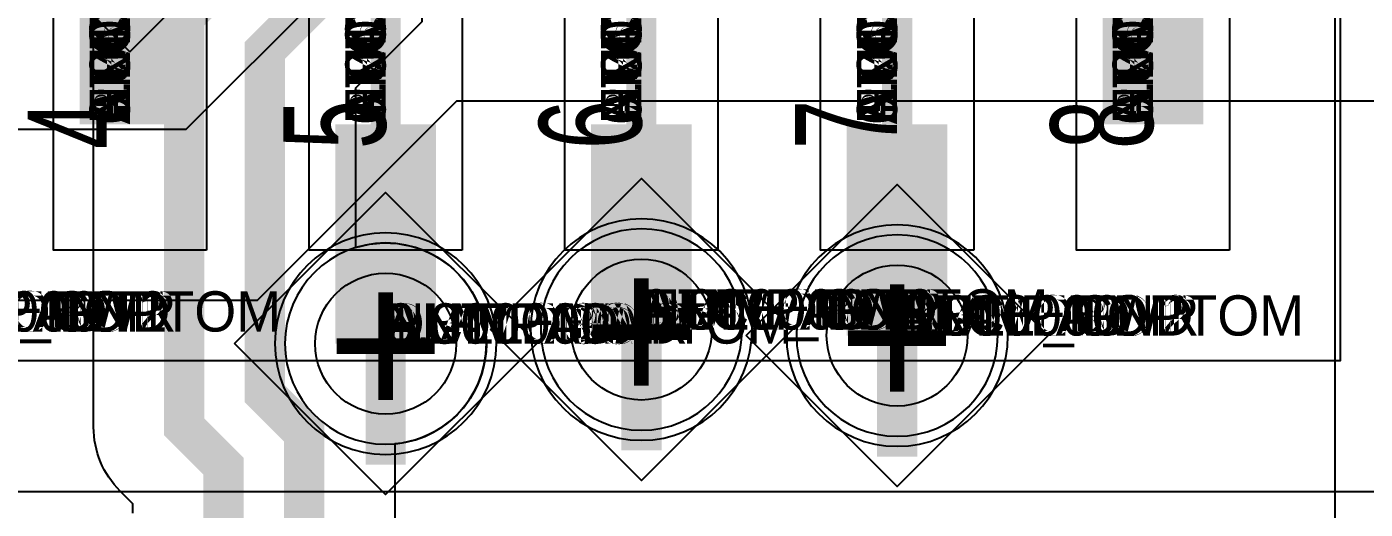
# Model space of a CAD drawing. Extents: x 0 to 323, y 0 to 320.
# Drawn here: x 103.32 to 109.96, y 215.17 to 217.56 of the extents above; entities that cross this region are included whole.
import ezdxf
from ezdxf.enums import TextEntityAlignment as Align

# ---------------------------------------------------------------- set-up
doc = ezdxf.new("R2010")
doc.units = 0
doc.header["$MEASUREMENT"] = 0
doc.layers.get('0').update_dxf_attribs({"linetype": 'CONTINUOUS'})
for name, color, linetype in [('CDN_FIGURES', 7, 'CONTINUOUS'), ('ETCH_BOTTOM', 7, 'CONTINUOUS'), ('ETCH_GND', 3, 'CONTINUOUS'), ('ETCH_INT1', 4, 'CONTINUOUS'), ('ETCH_INT2', 5, 'CONTINUOUS'), ('ETCH_PWR', 6, 'CONTINUOUS'), ('ETCH_TOP', 2, 'CONTINUOUS'), ('MANUFACTURING_NCLEGEND-1-6', 8, 'CONTINUOUS'), ('PACKAGE_GEOMETRY_PIN_NUMBER', 9, 'CONTINUOUS')]:
    doc.layers.add(name, color=color, linetype=linetype)

# ---------------------------------------------------------------- blocks, each defined once
blk = doc.blocks.new('FIGURE_DIAMOND')
at = {"layer": 'CDN_FIGURES'}
blk.add_lwpolyline([(-0.5, 0), (0, 0.5), (0.5, 0), (0, -0.5)], close=True, dxfattribs=at)
blk = doc.blocks.new('PAD_INFO')
for tag in ['SHAPE_TYPE', 'PAD_HEIGHT', 'PAD_LAYER', 'PAD_TYPE', 'PAD_WIDTH']:
    blk.add_attdef(tag, (0, 0), '', height=0.2)
at = {"flags": 2}
blk.add_attdef('CDN_TYPE', (0, 0), '', height=0.2, dxfattribs=at)
blk = doc.blocks.new('DRILL_INFO')
at = {"flags": 2}
blk.add_attdef('CDN_TYPE', (0, 0), '', height=0.2, dxfattribs=at)
for tag in ['FSHAPE', 'FCHAR', 'DRILL_HEIGHT', 'DIAMETER', 'PLATED', 'DRILL_WIDTH']:
    blk.add_attdef(tag, (0, 0), '', height=0.2)
blk = doc.blocks.new('VIA0700X0300')
at = {"layer": 'ETCH_BOTTOM'}
blk.add_circle((0, 0), 0.35, dxfattribs=at)
at = {"layer": 'ETCH_GND'}
blk.add_circle((0, 0), 0.35, dxfattribs=at)
at = {"layer": 'ETCH_INT1'}
blk.add_circle((0, 0), 0.35, dxfattribs=at)
at = {"layer": 'ETCH_INT2'}
blk.add_circle((0, 0), 0.35, dxfattribs=at)
at = {"layer": 'ETCH_PWR'}
blk.add_circle((0, 0), 0.35, dxfattribs=at)
at = {"layer": 'ETCH_TOP'}
blk.add_circle((0, 0), 0.35, dxfattribs=at)
ref = blk.add_blockref('PAD_INFO', (0, 0))
ref.add_attrib('PAD_LAYER', 'ETCH_TOP', (0, 0), dxfattribs={"height": 0.2})
ref.add_attrib('SHAPE_TYPE', 'NULL', (0, 0), dxfattribs={"height": 0.2})
ref.add_attrib('PAD_TYPE', 'ANTIPAD', (0, 0), dxfattribs={"height": 0.2})
ref.add_attrib('PAD_WIDTH', '0.000000', (0, 0), dxfattribs={"height": 0.2})
ref.add_attrib('PAD_HEIGHT', '0.000000', (0, 0), dxfattribs={"height": 0.2})
ref = blk.add_blockref('PAD_INFO', (0, 0))
ref.add_attrib('PAD_LAYER', 'ETCH_GND', (0, 0), dxfattribs={"height": 0.2})
ref.add_attrib('SHAPE_TYPE', 'NULL', (0, 0), dxfattribs={"height": 0.2})
ref.add_attrib('PAD_TYPE', 'ANTIPAD', (0, 0), dxfattribs={"height": 0.2})
ref.add_attrib('PAD_WIDTH', '0.000000', (0, 0), dxfattribs={"height": 0.2})
ref.add_attrib('PAD_HEIGHT', '0.000000', (0, 0), dxfattribs={"height": 0.2})
ref = blk.add_blockref('PAD_INFO', (0, 0))
ref.add_attrib('PAD_LAYER', 'ETCH_INT1', (0, 0), dxfattribs={"height": 0.2})
ref.add_attrib('SHAPE_TYPE', 'NULL', (0, 0), dxfattribs={"height": 0.2})
ref.add_attrib('PAD_TYPE', 'ANTIPAD', (0, 0), dxfattribs={"height": 0.2})
ref.add_attrib('PAD_WIDTH', '0.000000', (0, 0), dxfattribs={"height": 0.2})
ref.add_attrib('PAD_HEIGHT', '0.000000', (0, 0), dxfattribs={"height": 0.2})
ref = blk.add_blockref('PAD_INFO', (0, 0))
ref.add_attrib('PAD_LAYER', 'ETCH_INT2', (0, 0), dxfattribs={"height": 0.2})
ref.add_attrib('SHAPE_TYPE', 'NULL', (0, 0), dxfattribs={"height": 0.2})
ref.add_attrib('PAD_TYPE', 'ANTIPAD', (0, 0), dxfattribs={"height": 0.2})
ref.add_attrib('PAD_WIDTH', '0.000000', (0, 0), dxfattribs={"height": 0.2})
ref.add_attrib('PAD_HEIGHT', '0.000000', (0, 0), dxfattribs={"height": 0.2})
ref = blk.add_blockref('PAD_INFO', (0, 0))
ref.add_attrib('PAD_LAYER', 'ETCH_PWR', (0, 0), dxfattribs={"height": 0.2})
ref.add_attrib('SHAPE_TYPE', 'NULL', (0, 0), dxfattribs={"height": 0.2})
ref.add_attrib('PAD_TYPE', 'ANTIPAD', (0, 0), dxfattribs={"height": 0.2})
ref.add_attrib('PAD_WIDTH', '0.000000', (0, 0), dxfattribs={"height": 0.2})
ref.add_attrib('PAD_HEIGHT', '0.000000', (0, 0), dxfattribs={"height": 0.2})
ref = blk.add_blockref('PAD_INFO', (0, 0))
ref.add_attrib('PAD_LAYER', 'ETCH_BOTTOM', (0, 0), dxfattribs={"height": 0.2})
ref.add_attrib('SHAPE_TYPE', 'NULL', (0, 0), dxfattribs={"height": 0.2})
ref.add_attrib('PAD_TYPE', 'ANTIPAD', (0, 0), dxfattribs={"height": 0.2})
ref.add_attrib('PAD_WIDTH', '0.000000', (0, 0), dxfattribs={"height": 0.2})
ref.add_attrib('PAD_HEIGHT', '0.000000', (0, 0), dxfattribs={"height": 0.2})
ref = blk.add_blockref('PAD_INFO', (0, 0))
ref.add_attrib('PAD_LAYER', 'ETCH_TOP', (0, 0), dxfattribs={"height": 0.2})
ref.add_attrib('SHAPE_TYPE', 'NULL', (0, 0), dxfattribs={"height": 0.2})
ref.add_attrib('PAD_TYPE', 'THERMAL', (0, 0), dxfattribs={"height": 0.2})
ref.add_attrib('PAD_WIDTH', '0.000000', (0, 0), dxfattribs={"height": 0.2})
ref.add_attrib('PAD_HEIGHT', '0.000000', (0, 0), dxfattribs={"height": 0.2})
ref = blk.add_blockref('PAD_INFO', (0, 0))
ref.add_attrib('PAD_LAYER', 'ETCH_GND', (0, 0), dxfattribs={"height": 0.2})
ref.add_attrib('SHAPE_TYPE', 'NULL', (0, 0), dxfattribs={"height": 0.2})
ref.add_attrib('PAD_TYPE', 'THERMAL', (0, 0), dxfattribs={"height": 0.2})
ref.add_attrib('PAD_WIDTH', '0.000000', (0, 0), dxfattribs={"height": 0.2})
ref.add_attrib('PAD_HEIGHT', '0.000000', (0, 0), dxfattribs={"height": 0.2})
ref = blk.add_blockref('PAD_INFO', (0, 0))
ref.add_attrib('PAD_LAYER', 'ETCH_INT1', (0, 0), dxfattribs={"height": 0.2})
ref.add_attrib('SHAPE_TYPE', 'NULL', (0, 0), dxfattribs={"height": 0.2})
ref.add_attrib('PAD_TYPE', 'THERMAL', (0, 0), dxfattribs={"height": 0.2})
ref.add_attrib('PAD_WIDTH', '0.000000', (0, 0), dxfattribs={"height": 0.2})
ref.add_attrib('PAD_HEIGHT', '0.000000', (0, 0), dxfattribs={"height": 0.2})
ref = blk.add_blockref('PAD_INFO', (0, 0))
ref.add_attrib('PAD_LAYER', 'ETCH_INT2', (0, 0), dxfattribs={"height": 0.2})
ref.add_attrib('SHAPE_TYPE', 'NULL', (0, 0), dxfattribs={"height": 0.2})
ref.add_attrib('PAD_TYPE', 'THERMAL', (0, 0), dxfattribs={"height": 0.2})
ref.add_attrib('PAD_WIDTH', '0.000000', (0, 0), dxfattribs={"height": 0.2})
ref.add_attrib('PAD_HEIGHT', '0.000000', (0, 0), dxfattribs={"height": 0.2})
ref = blk.add_blockref('PAD_INFO', (0, 0))
ref.add_attrib('PAD_LAYER', 'ETCH_PWR', (0, 0), dxfattribs={"height": 0.2})
ref.add_attrib('SHAPE_TYPE', 'NULL', (0, 0), dxfattribs={"height": 0.2})
ref.add_attrib('PAD_TYPE', 'THERMAL', (0, 0), dxfattribs={"height": 0.2})
ref.add_attrib('PAD_WIDTH', '0.000000', (0, 0), dxfattribs={"height": 0.2})
ref.add_attrib('PAD_HEIGHT', '0.000000', (0, 0), dxfattribs={"height": 0.2})
ref = blk.add_blockref('PAD_INFO', (0, 0))
ref.add_attrib('PAD_LAYER', 'ETCH_BOTTOM', (0, 0), dxfattribs={"height": 0.2})
ref.add_attrib('SHAPE_TYPE', 'NULL', (0, 0), dxfattribs={"height": 0.2})
ref.add_attrib('PAD_TYPE', 'THERMAL', (0, 0), dxfattribs={"height": 0.2})
ref.add_attrib('PAD_WIDTH', '0.000000', (0, 0), dxfattribs={"height": 0.2})
ref.add_attrib('PAD_HEIGHT', '0.000000', (0, 0), dxfattribs={"height": 0.2})
ref = blk.add_blockref('PAD_INFO', (0, 0))
ref.add_attrib('PAD_LAYER', 'ETCH_TOP', (0, 0), dxfattribs={"height": 0.2})
ref.add_attrib('SHAPE_TYPE', 'CIRCLE', (0, 0), dxfattribs={"height": 0.2})
ref.add_attrib('PAD_TYPE', 'REGULAR', (0, 0), dxfattribs={"height": 0.2})
ref.add_attrib('PAD_WIDTH', '0.700000', (0, 0), dxfattribs={"height": 0.2})
ref.add_attrib('PAD_HEIGHT', '0.700000', (0, 0), dxfattribs={"height": 0.2})
ref = blk.add_blockref('PAD_INFO', (0, 0))
ref.add_attrib('PAD_LAYER', 'ETCH_GND', (0, 0), dxfattribs={"height": 0.2})
ref.add_attrib('SHAPE_TYPE', 'CIRCLE', (0, 0), dxfattribs={"height": 0.2})
ref.add_attrib('PAD_TYPE', 'REGULAR', (0, 0), dxfattribs={"height": 0.2})
ref.add_attrib('PAD_WIDTH', '0.700000', (0, 0), dxfattribs={"height": 0.2})
ref.add_attrib('PAD_HEIGHT', '0.700000', (0, 0), dxfattribs={"height": 0.2})
ref = blk.add_blockref('PAD_INFO', (0, 0))
ref.add_attrib('PAD_LAYER', 'ETCH_INT1', (0, 0), dxfattribs={"height": 0.2})
ref.add_attrib('SHAPE_TYPE', 'CIRCLE', (0, 0), dxfattribs={"height": 0.2})
ref.add_attrib('PAD_TYPE', 'REGULAR', (0, 0), dxfattribs={"height": 0.2})
ref.add_attrib('PAD_WIDTH', '0.700000', (0, 0), dxfattribs={"height": 0.2})
ref.add_attrib('PAD_HEIGHT', '0.700000', (0, 0), dxfattribs={"height": 0.2})
ref = blk.add_blockref('PAD_INFO', (0, 0))
ref.add_attrib('PAD_LAYER', 'ETCH_INT2', (0, 0), dxfattribs={"height": 0.2})
ref.add_attrib('SHAPE_TYPE', 'CIRCLE', (0, 0), dxfattribs={"height": 0.2})
ref.add_attrib('PAD_TYPE', 'REGULAR', (0, 0), dxfattribs={"height": 0.2})
ref.add_attrib('PAD_WIDTH', '0.700000', (0, 0), dxfattribs={"height": 0.2})
ref.add_attrib('PAD_HEIGHT', '0.700000', (0, 0), dxfattribs={"height": 0.2})
ref = blk.add_blockref('PAD_INFO', (0, 0))
ref.add_attrib('PAD_LAYER', 'ETCH_PWR', (0, 0), dxfattribs={"height": 0.2})
ref.add_attrib('SHAPE_TYPE', 'CIRCLE', (0, 0), dxfattribs={"height": 0.2})
ref.add_attrib('PAD_TYPE', 'REGULAR', (0, 0), dxfattribs={"height": 0.2})
ref.add_attrib('PAD_WIDTH', '0.700000', (0, 0), dxfattribs={"height": 0.2})
ref.add_attrib('PAD_HEIGHT', '0.700000', (0, 0), dxfattribs={"height": 0.2})
ref = blk.add_blockref('PAD_INFO', (0, 0))
ref.add_attrib('PAD_LAYER', 'ETCH_BOTTOM', (0, 0), dxfattribs={"height": 0.2})
ref.add_attrib('SHAPE_TYPE', 'CIRCLE', (0, 0), dxfattribs={"height": 0.2})
ref.add_attrib('PAD_TYPE', 'REGULAR', (0, 0), dxfattribs={"height": 0.2})
ref.add_attrib('PAD_WIDTH', '0.700000', (0, 0), dxfattribs={"height": 0.2})
ref.add_attrib('PAD_HEIGHT', '0.700000', (0, 0), dxfattribs={"height": 0.2})
ref = blk.add_blockref('DRILL_INFO', (0, 0))
ref.add_attrib('DIAMETER', '0.300000', (0, 0), dxfattribs={"height": 0.2})
ref.add_attrib('PLATED', 'PLATED', (0, 0), dxfattribs={"height": 0.2})
ref.add_attrib('FSHAPE', 'DIAMOND', (0, 0), dxfattribs={"height": 0.2})
ref.add_attrib('FCHAR', '+', (0, 0), dxfattribs={"height": 0.2})
ref.add_attrib('DRILL_WIDTH', '1.500000', (0, 0), dxfattribs={"height": 0.2})
ref.add_attrib('DRILL_HEIGHT', '1.500000', (0, 0), dxfattribs={"height": 0.2})
for tag in ['CDN_TYPE', 'PIN']:
    blk.add_attdef(tag, (0, 0), '', height=0.2)
at = {"flags": 2}
for tag in ['PSTKNAME', 'BBV']:
    blk.add_attdef(tag, (0, 0), '', height=0.2, dxfattribs=at)
blk = doc.blocks.new('RC1250X0760TS')
at = {"layer": 'ETCH_TOP'}
blk.add_lwpolyline([(-0.625, -0.38), (-0.625, 0.38), (0.625, 0.38), (0.625, -0.38)], close=True, dxfattribs=at)
ref = blk.add_blockref('PAD_INFO', (0, 0))
ref.add_attrib('PAD_LAYER', 'ETCH_TOP', (0, 0), dxfattribs={"height": 0.2})
ref.add_attrib('SHAPE_TYPE', 'NULL', (0, 0), dxfattribs={"height": 0.2})
ref.add_attrib('PAD_TYPE', 'ANTIPAD', (0, 0), dxfattribs={"height": 0.2})
ref.add_attrib('PAD_WIDTH', '0.000000', (0, 0), dxfattribs={"height": 0.2})
ref.add_attrib('PAD_HEIGHT', '0.000000', (0, 0), dxfattribs={"height": 0.2})
ref = blk.add_blockref('PAD_INFO', (0, 0))
ref.add_attrib('PAD_LAYER', 'ETCH_GND', (0, 0), dxfattribs={"height": 0.2})
ref.add_attrib('SHAPE_TYPE', 'NULL', (0, 0), dxfattribs={"height": 0.2})
ref.add_attrib('PAD_TYPE', 'ANTIPAD', (0, 0), dxfattribs={"height": 0.2})
ref.add_attrib('PAD_WIDTH', '0.000000', (0, 0), dxfattribs={"height": 0.2})
ref.add_attrib('PAD_HEIGHT', '0.000000', (0, 0), dxfattribs={"height": 0.2})
ref = blk.add_blockref('PAD_INFO', (0, 0))
ref.add_attrib('PAD_LAYER', 'ETCH_INT1', (0, 0), dxfattribs={"height": 0.2})
ref.add_attrib('SHAPE_TYPE', 'NULL', (0, 0), dxfattribs={"height": 0.2})
ref.add_attrib('PAD_TYPE', 'ANTIPAD', (0, 0), dxfattribs={"height": 0.2})
ref.add_attrib('PAD_WIDTH', '0.000000', (0, 0), dxfattribs={"height": 0.2})
ref.add_attrib('PAD_HEIGHT', '0.000000', (0, 0), dxfattribs={"height": 0.2})
ref = blk.add_blockref('PAD_INFO', (0, 0))
ref.add_attrib('PAD_LAYER', 'ETCH_INT2', (0, 0), dxfattribs={"height": 0.2})
ref.add_attrib('SHAPE_TYPE', 'NULL', (0, 0), dxfattribs={"height": 0.2})
ref.add_attrib('PAD_TYPE', 'ANTIPAD', (0, 0), dxfattribs={"height": 0.2})
ref.add_attrib('PAD_WIDTH', '0.000000', (0, 0), dxfattribs={"height": 0.2})
ref.add_attrib('PAD_HEIGHT', '0.000000', (0, 0), dxfattribs={"height": 0.2})
ref = blk.add_blockref('PAD_INFO', (0, 0))
ref.add_attrib('PAD_LAYER', 'ETCH_PWR', (0, 0), dxfattribs={"height": 0.2})
ref.add_attrib('SHAPE_TYPE', 'NULL', (0, 0), dxfattribs={"height": 0.2})
ref.add_attrib('PAD_TYPE', 'ANTIPAD', (0, 0), dxfattribs={"height": 0.2})
ref.add_attrib('PAD_WIDTH', '0.000000', (0, 0), dxfattribs={"height": 0.2})
ref.add_attrib('PAD_HEIGHT', '0.000000', (0, 0), dxfattribs={"height": 0.2})
ref = blk.add_blockref('PAD_INFO', (0, 0))
ref.add_attrib('PAD_LAYER', 'ETCH_BOTTOM', (0, 0), dxfattribs={"height": 0.2})
ref.add_attrib('SHAPE_TYPE', 'NULL', (0, 0), dxfattribs={"height": 0.2})
ref.add_attrib('PAD_TYPE', 'ANTIPAD', (0, 0), dxfattribs={"height": 0.2})
ref.add_attrib('PAD_WIDTH', '0.000000', (0, 0), dxfattribs={"height": 0.2})
ref.add_attrib('PAD_HEIGHT', '0.000000', (0, 0), dxfattribs={"height": 0.2})
ref = blk.add_blockref('PAD_INFO', (0, 0))
ref.add_attrib('PAD_LAYER', 'ETCH_TOP', (0, 0), dxfattribs={"height": 0.2})
ref.add_attrib('SHAPE_TYPE', 'NULL', (0, 0), dxfattribs={"height": 0.2})
ref.add_attrib('PAD_TYPE', 'THERMAL', (0, 0), dxfattribs={"height": 0.2})
ref.add_attrib('PAD_WIDTH', '0.000000', (0, 0), dxfattribs={"height": 0.2})
ref.add_attrib('PAD_HEIGHT', '0.000000', (0, 0), dxfattribs={"height": 0.2})
ref = blk.add_blockref('PAD_INFO', (0, 0))
ref.add_attrib('PAD_LAYER', 'ETCH_GND', (0, 0), dxfattribs={"height": 0.2})
ref.add_attrib('SHAPE_TYPE', 'NULL', (0, 0), dxfattribs={"height": 0.2})
ref.add_attrib('PAD_TYPE', 'THERMAL', (0, 0), dxfattribs={"height": 0.2})
ref.add_attrib('PAD_WIDTH', '0.000000', (0, 0), dxfattribs={"height": 0.2})
ref.add_attrib('PAD_HEIGHT', '0.000000', (0, 0), dxfattribs={"height": 0.2})
ref = blk.add_blockref('PAD_INFO', (0, 0))
ref.add_attrib('PAD_LAYER', 'ETCH_INT1', (0, 0), dxfattribs={"height": 0.2})
ref.add_attrib('SHAPE_TYPE', 'NULL', (0, 0), dxfattribs={"height": 0.2})
ref.add_attrib('PAD_TYPE', 'THERMAL', (0, 0), dxfattribs={"height": 0.2})
ref.add_attrib('PAD_WIDTH', '0.000000', (0, 0), dxfattribs={"height": 0.2})
ref.add_attrib('PAD_HEIGHT', '0.000000', (0, 0), dxfattribs={"height": 0.2})
ref = blk.add_blockref('PAD_INFO', (0, 0))
ref.add_attrib('PAD_LAYER', 'ETCH_INT2', (0, 0), dxfattribs={"height": 0.2})
ref.add_attrib('SHAPE_TYPE', 'NULL', (0, 0), dxfattribs={"height": 0.2})
ref.add_attrib('PAD_TYPE', 'THERMAL', (0, 0), dxfattribs={"height": 0.2})
ref.add_attrib('PAD_WIDTH', '0.000000', (0, 0), dxfattribs={"height": 0.2})
ref.add_attrib('PAD_HEIGHT', '0.000000', (0, 0), dxfattribs={"height": 0.2})
ref = blk.add_blockref('PAD_INFO', (0, 0))
ref.add_attrib('PAD_LAYER', 'ETCH_PWR', (0, 0), dxfattribs={"height": 0.2})
ref.add_attrib('SHAPE_TYPE', 'NULL', (0, 0), dxfattribs={"height": 0.2})
ref.add_attrib('PAD_TYPE', 'THERMAL', (0, 0), dxfattribs={"height": 0.2})
ref.add_attrib('PAD_WIDTH', '0.000000', (0, 0), dxfattribs={"height": 0.2})
ref.add_attrib('PAD_HEIGHT', '0.000000', (0, 0), dxfattribs={"height": 0.2})
ref = blk.add_blockref('PAD_INFO', (0, 0))
ref.add_attrib('PAD_LAYER', 'ETCH_BOTTOM', (0, 0), dxfattribs={"height": 0.2})
ref.add_attrib('SHAPE_TYPE', 'NULL', (0, 0), dxfattribs={"height": 0.2})
ref.add_attrib('PAD_TYPE', 'THERMAL', (0, 0), dxfattribs={"height": 0.2})
ref.add_attrib('PAD_WIDTH', '0.000000', (0, 0), dxfattribs={"height": 0.2})
ref.add_attrib('PAD_HEIGHT', '0.000000', (0, 0), dxfattribs={"height": 0.2})
ref = blk.add_blockref('PAD_INFO', (0, 0))
ref.add_attrib('PAD_LAYER', 'ETCH_TOP', (0, 0), dxfattribs={"height": 0.2})
ref.add_attrib('SHAPE_TYPE', 'RECTANGLE', (0, 0), dxfattribs={"height": 0.2})
ref.add_attrib('PAD_TYPE', 'REGULAR', (0, 0), dxfattribs={"height": 0.2})
ref.add_attrib('PAD_WIDTH', '1.250000', (0, 0), dxfattribs={"height": 0.2})
ref.add_attrib('PAD_HEIGHT', '0.760000', (0, 0), dxfattribs={"height": 0.2})
ref = blk.add_blockref('PAD_INFO', (0, 0))
ref.add_attrib('PAD_LAYER', 'ETCH_GND', (0, 0), dxfattribs={"height": 0.2})
ref.add_attrib('SHAPE_TYPE', 'NULL', (0, 0), dxfattribs={"height": 0.2})
ref.add_attrib('PAD_TYPE', 'REGULAR', (0, 0), dxfattribs={"height": 0.2})
ref.add_attrib('PAD_WIDTH', '0.000000', (0, 0), dxfattribs={"height": 0.2})
ref.add_attrib('PAD_HEIGHT', '0.000000', (0, 0), dxfattribs={"height": 0.2})
ref = blk.add_blockref('PAD_INFO', (0, 0))
ref.add_attrib('PAD_LAYER', 'ETCH_INT1', (0, 0), dxfattribs={"height": 0.2})
ref.add_attrib('SHAPE_TYPE', 'NULL', (0, 0), dxfattribs={"height": 0.2})
ref.add_attrib('PAD_TYPE', 'REGULAR', (0, 0), dxfattribs={"height": 0.2})
ref.add_attrib('PAD_WIDTH', '0.000000', (0, 0), dxfattribs={"height": 0.2})
ref.add_attrib('PAD_HEIGHT', '0.000000', (0, 0), dxfattribs={"height": 0.2})
ref = blk.add_blockref('PAD_INFO', (0, 0))
ref.add_attrib('PAD_LAYER', 'ETCH_INT2', (0, 0), dxfattribs={"height": 0.2})
ref.add_attrib('SHAPE_TYPE', 'NULL', (0, 0), dxfattribs={"height": 0.2})
ref.add_attrib('PAD_TYPE', 'REGULAR', (0, 0), dxfattribs={"height": 0.2})
ref.add_attrib('PAD_WIDTH', '0.000000', (0, 0), dxfattribs={"height": 0.2})
ref.add_attrib('PAD_HEIGHT', '0.000000', (0, 0), dxfattribs={"height": 0.2})
ref = blk.add_blockref('PAD_INFO', (0, 0))
ref.add_attrib('PAD_LAYER', 'ETCH_PWR', (0, 0), dxfattribs={"height": 0.2})
ref.add_attrib('SHAPE_TYPE', 'NULL', (0, 0), dxfattribs={"height": 0.2})
ref.add_attrib('PAD_TYPE', 'REGULAR', (0, 0), dxfattribs={"height": 0.2})
ref.add_attrib('PAD_WIDTH', '0.000000', (0, 0), dxfattribs={"height": 0.2})
ref.add_attrib('PAD_HEIGHT', '0.000000', (0, 0), dxfattribs={"height": 0.2})
ref = blk.add_blockref('PAD_INFO', (0, 0))
ref.add_attrib('PAD_LAYER', 'ETCH_BOTTOM', (0, 0), dxfattribs={"height": 0.2})
ref.add_attrib('SHAPE_TYPE', 'NULL', (0, 0), dxfattribs={"height": 0.2})
ref.add_attrib('PAD_TYPE', 'REGULAR', (0, 0), dxfattribs={"height": 0.2})
ref.add_attrib('PAD_WIDTH', '0.000000', (0, 0), dxfattribs={"height": 0.2})
ref.add_attrib('PAD_HEIGHT', '0.000000', (0, 0), dxfattribs={"height": 0.2})
ref = blk.add_blockref('DRILL_INFO', (0, 0))
ref.add_attrib('DIAMETER', '0.000000', (0, 0), dxfattribs={"height": 0.2})
ref.add_attrib('PLATED', 'PLATED', (0, 0), dxfattribs={"height": 0.2})
ref.add_attrib('FSHAPE', 'NULL', (0, 0), dxfattribs={"height": 0.2})
ref.add_attrib('DRILL_WIDTH', '0.000000', (0, 0), dxfattribs={"height": 0.2})
ref.add_attrib('DRILL_HEIGHT', '0.000000', (0, 0), dxfattribs={"height": 0.2})
for tag in ['CDN_TYPE', 'PIN']:
    blk.add_attdef(tag, (0, 0), '', height=0.2)
at = {"flags": 2}
for tag in ['PSTKNAME', 'BBV']:
    blk.add_attdef(tag, (0, 0), '', height=0.2, dxfattribs=at)
blk = doc.blocks.new('SO-16W')
at = {"layer": 'ETCH_TOP'}
ref = blk.add_blockref('RC1250X0760TS', (-4.726, 4.445), dxfattribs=at)
ref.add_attrib('CDN_TYPE', 'PIN', (0, 0), dxfattribs={"height": 0.2})
ref.add_attrib('PIN', '1', (0, 0), dxfattribs={"height": 0.2})
ref = blk.add_blockref('RC1250X0760TS', (-4.726, 3.175), dxfattribs=at)
ref.add_attrib('CDN_TYPE', 'PIN', (0, 0), dxfattribs={"height": 0.2})
ref.add_attrib('PIN', '2', (0, 0), dxfattribs={"height": 0.2})
ref = blk.add_blockref('RC1250X0760TS', (-4.726, 1.905), dxfattribs=at)
ref.add_attrib('CDN_TYPE', 'PIN', (0, 0), dxfattribs={"height": 0.2})
ref.add_attrib('PIN', '3', (0, 0), dxfattribs={"height": 0.2})
ref = blk.add_blockref('RC1250X0760TS', (-4.726, 0.635), dxfattribs=at)
ref.add_attrib('CDN_TYPE', 'PIN', (0, 0), dxfattribs={"height": 0.2})
ref.add_attrib('PIN', '4', (0, 0), dxfattribs={"height": 0.2})
ref = blk.add_blockref('RC1250X0760TS', (-4.726, -4.445), dxfattribs=at)
ref.add_attrib('CDN_TYPE', 'PIN', (0, 0), dxfattribs={"height": 0.2})
ref.add_attrib('PIN', '8', (0, 0), dxfattribs={"height": 0.2})
ref = blk.add_blockref('RC1250X0760TS', (-4.726, -1.905), dxfattribs=at)
ref.add_attrib('CDN_TYPE', 'PIN', (0, 0), dxfattribs={"height": 0.2})
ref.add_attrib('PIN', '6', (0, 0), dxfattribs={"height": 0.2})
ref = blk.add_blockref('RC1250X0760TS', (-4.726, -3.175), dxfattribs=at)
ref.add_attrib('CDN_TYPE', 'PIN', (0, 0), dxfattribs={"height": 0.2})
ref.add_attrib('PIN', '7', (0, 0), dxfattribs={"height": 0.2})
ref = blk.add_blockref('RC1250X0760TS', (-4.726, -0.635), dxfattribs=at)
ref.add_attrib('CDN_TYPE', 'PIN', (0, 0), dxfattribs={"height": 0.2})
ref.add_attrib('PIN', '5', (0, 0), dxfattribs={"height": 0.2})
at = {"flags": 2}
for tag in ['SYMBOL_TYPE', 'CDN_TYPE', 'REFDES']:
    blk.add_attdef(tag, (0, 0), '', height=0.2, dxfattribs=at)

msp = doc.modelspace()

# ---------------------------------------------------------------- linework, layer by layer
at = {"layer": 'ETCH_BOTTOM'}
for points in [[(106.3676, 216.0605, 0.2, 0.2, 0), (106.3676, 216.6613, 0.2, 0.2, 0)], [(105.0976, 215.9905, 0.2, 0.2, 0), (105.0976, 216.5913, 0.2, 0.2, 0)], [(107.6376, 216.0305, 0.2, 0.2, 0), (107.6376, 216.6313, 0.2, 0.2, 0)], [(106.3676, 215.4597, 0.2, 0.2, 0), (106.3676, 216.0605, 0.2, 0.2, 0)], [(105.0976, 215.3897, 0.2, 0.2, 0), (105.0976, 215.9905, 0.2, 0.2, 0)], [(107.6376, 215.4297, 0.2, 0.2, 0), (107.6376, 216.0305, 0.2, 0.2, 0)]]:
    msp.add_lwpolyline(points, format="xyseb", dxfattribs=at)
for points in [[(106.9177, 216.0605, 1), (105.8175, 216.0605, 1)], [(108.1877, 216.0305, 1), (107.0875, 216.0305, 1)], [(105.6477, 215.9905, 1), (104.5475, 215.9905, 1)]]:
    msp.add_lwpolyline(points, format="xyb", close=True, dxfattribs=at)
at = {"layer": 'ETCH_INT1'}
for points, format in [([(104.7252, 213.6829, 0.2, 0.2, 0), (104.3526, 214.0555, 0.2, 0.2, 0), (104.3526, 214.4555, 0.2, 0.2, 0), (104.6926, 214.7955, 0.2, 0.2, 0), (104.6926, 215.5469, 0.2, 0.2, 0), (104.4976, 215.7419, 0.2, 0.2, 0), (104.4976, 217.4462, 0.2, 0.2, 0), (104.8276, 217.7762, 0.2, 0.2, 0), (104.8276, 222.1419, 0.2, 0.2, 0), (100.139, 226.8305, 0.2, 0.2, 0), (70.9019, 226.8305, 0.2, 0.2, 0), (70.5769, 227.1555, 0.2, 0.2, 0), (67.1483, 227.1555, 0.2, 0.2, 0), (66.4983, 226.5055, 0.2, 0.2, 0), (61.364, 226.5055, 0.2, 0.2, 0), (60.964, 226.9055, 0.2, 0.2, 0), (35.6632, 226.9055, 0.2, 0.2, 0), (34.9372, 227.6315, 0.2, 0.2, 0), (34.44, 227.6315, 0.2, 0.2, 0), (33.8886, 227.0801, 0.2, 0.2, 0), (17.9737, 227.0801, 0.2, 0.2, 0), (15.0783, 229.9755, 0.2, 0.2, 0), (10.0426, 229.9755, 0.2, 0.2, 0), (8.9926, 228.9255, 0.2, 0.2, 0)], "xyseb"), ([(103.5801, 213.6829, 0.2, 0.2, 0), (103.9526, 214.0554, 0.2, 0.2, 0), (103.9526, 214.6212, 0.2, 0.2, 0), (104.2926, 214.9612, 0.2, 0.2, 0), (104.2926, 215.3812, 0.2, 0.2, 0), (104.0976, 215.5762, 0.2, 0.2, 0), (104.0976, 217.6119, 0.2, 0.2, 0), (104.4276, 217.9419, 0.2, 0.2, 0), (104.4276, 221.9762, 0.2, 0.2, 0), (99.9733, 226.4305, 0.2, 0.2, 0), (70.7362, 226.4305, 0.2, 0.2, 0), (70.4112, 226.7555, 0.2, 0.2, 0), (67.314, 226.7555, 0.2, 0.2, 0), (66.664, 226.1055, 0.2, 0.2, 0), (61.1983, 226.1055, 0.2, 0.2, 0), (60.7983, 226.5055, 0.2, 0.2, 0), (35.2375, 226.5055, 0.2, 0.2, 0), (35.1635, 226.4315, 0.2, 0.2, 0), (18.0566, 226.4315, 0.2, 0.2, 0), (14.9126, 229.5755, 0.2, 0.2, 0), (11.6426, 229.5755, 0.2, 0.2, 0), (10.9926, 228.9255, 0.2, 0.2, 0)], "xyseb"), ([(85.3737, 227.2806, -1.564184), (86.2815, 227.2806), (89.1605, 227.2806, -1.362386), (90.1147, 227.2806), (100.3254, 227.2806), (105.2777, 222.3283), (105.2777, 217.5898), (104.9477, 217.2598), (104.9477, 216.4676, -1.113233), (105.1427, 215.4924), (105.1427, 214.6091)], "xyb"), ([(103.8425, 215.1476), (103.8425, 215.1948), (103.7793, 215.2579, -0.198912), (103.6475, 215.5762), (103.6475, 217.724, -0.968495), (103.9775, 218.6676), (103.9775, 221.7898), (99.7869, 225.9804), (83.5879, 225.9804, -2.997003)], "xyb")]:
    msp.add_lwpolyline(points, format=format, dxfattribs=at)
for points in [[(106.8677, 216.0605, 1), (105.8675, 216.0605, 1)], [(108.1377, 216.0305, 1), (107.1375, 216.0305, 1)]]:
    msp.add_lwpolyline(points, format="xyb", close=True, dxfattribs=at)
at = {"layer": 'ETCH_INT2'}
msp.add_lwpolyline([(109.8125, 211.6626), (109.8125, 220.8555, -1), (110.8127, 220.8555), (110.8127, 211.2484)], format="xyb", dxfattribs=at)
for points in [[(106.8677, 216.0605, 1), (105.8675, 216.0605, 1)], [(105.5977, 215.9905, 1), (104.5975, 215.9905, 1)], [(108.1377, 216.0305, 1), (107.1375, 216.0305, 1)]]:
    msp.add_lwpolyline(points, format="xyb", close=True, dxfattribs=at)
at = {"layer": 'ETCH_PWR'}
msp.add_lwpolyline([(8.9926, 216.9255), (13.1426, 212.7755), (25.9826, 212.7755), (28.6026, 215.3955), (32.5195, 215.3955), (32.7595, 215.1555), (54.8626, 215.1555), (57.7526, 218.0455), (83.4483, 218.0455), (84.3533, 217.1405), (87.5119, 217.1405), (88.0126, 217.6412), (100.3126, 217.6412), (100.8983, 217.0555), (104.1069, 217.0555), (105.0969, 218.0455), (121.0683, 218.0455), (122.0633, 219.0405), (126.6919, 219.0405), (128.0769, 217.6555)], dxfattribs=at)
msp.add_lwpolyline([(138.8804, 216.8054), (127.7248, 216.8054), (126.731, 217.7992, -0.925199), (125.8138, 218.1904), (125.4617, 218.1904, -1.643726), (124.5735, 218.1904), (122.4154, 218.1904), (121.4204, 217.1954), (105.449, 217.1954), (104.459, 216.2054), (103.0331, 216.2054, -1.377485), (102.0821, 216.2054), (100.5462, 216.2054), (100.4963, 216.2553, -3.985557), (100.1624, 216.5892), (99.9605, 216.7911), (88.3647, 216.7911), (88.1926, 216.619, -4.602292), (87.8991, 216.3255), (87.864, 216.2904), (84.0012, 216.2904)], format="xyb", dxfattribs=at)
for points in [[(106.8677, 216.0605, 1), (105.8675, 216.0605, 1)], [(105.5977, 215.9905, 1), (104.5975, 215.9905, 1)], [(108.1377, 216.0305, 1), (107.1375, 216.0305, 1)]]:
    msp.add_lwpolyline(points, format="xyb", close=True, dxfattribs=at)
at = {"layer": 'ETCH_TOP'}
for points in [[(108.9076, 217.0795, 0.5, 0.5, 0), (108.9076, 219.0605, 0.5, 0.5, 0), (105.7912, 222.1769, 0.5, 0.5, 0), (102.0912, 222.1769, 0.5, 0.5, 0), (100.0176, 224.2505, 0.5, 0.5, 0), (100.0176, 226.4015, 0.5, 0.5, 0)], [(103.8276, 217.0795, 0.5, 0.5, 0), (103.8276, 218.1905, 0.5, 0.5, 0)], [(105.0976, 217.0795, 0.15, 0.15, 0), (105.0976, 218.3053, 0.15, 0.15, 0)], [(106.3676, 217.0795, 0.15, 0.15, 0), (106.3676, 218.3053, 0.15, 0.15, 0)], [(107.6376, 217.0795, 0.15, 0.15, 0), (107.6376, 218.3053, 0.15, 0.15, 0)], [(105.0976, 217.0795, 0.5, 0.5, 0), (105.0976, 215.9905, 0.5, 0.5, 0)], [(106.3676, 217.0795, 0.5, 0.5, 0), (106.3676, 216.0605, 0.5, 0.5, 0)], [(107.6376, 217.0795, 0.5, 0.5, 0), (107.6376, 216.0305, 0.5, 0.5, 0)]]:
    msp.add_lwpolyline(points, format="xyseb", dxfattribs=at)
for points in [[(106.0398, 222.777), (109.5077, 219.3091), (109.5077, 218.2546), (109.8377, 218.2546), (109.8377, 215.9044), (99.0875, 215.9044), (99.0875, 218.2546), (100.2648, 218.2546), (99.314, 219.2054), (98.7627, 219.2054), (98.7627, 218.7554), (96.1625, 218.7554)], [(84.9338, 215.3056), (85.8866, 215.3056), (85.9366, 215.2556), (86.0886, 215.2556), (86.1386, 215.3056), (87.0914, 215.3056), (87.1414, 215.2556), (140.2338, 215.2556)]]:
    msp.add_lwpolyline(points, dxfattribs=at)

# ---------------------------------------------------------------- block references
at = {"rotation": 90}
msp.add_blockref('SO-16W', (104.4626, 221.8055), dxfattribs=at)
at = {"layer": 'ETCH_TOP'}
for p in [(106.3676, 216.0605), (102.5576, 216.0505), (107.6376, 216.0305), (105.0976, 215.9905)]:
    msp.add_blockref('VIA0700X0300', p, dxfattribs=at)
at = {"layer": 'MANUFACTURING_NCLEGEND-1-6', "xscale": 1.5, "yscale": 1.5}
for p in [(103.8276, 218.1905), (106.3676, 216.0605), (107.6376, 216.0305), (105.0976, 215.9905)]:
    msp.add_blockref('FIGURE_DIAMOND', p, dxfattribs=at)

# ---------------------------------------------------------------- texts
at = {"layer": 'MANUFACTURING_NCLEGEND-1-6'}
for p in [(106.3676, 216.0605), (107.6376, 216.0305), (105.0976, 215.9905)]:
    msp.add_text('+', height=0.75, dxfattribs=at).set_placement(p, align=Align.MIDDLE_CENTER)
at = {"layer": 'PACKAGE_GEOMETRY_PIN_NUMBER', "width": 0.649606}
for s, p in [('4', (103.8276, 217.0795)), ('5', (105.0976, 217.0795)), ('6', (106.3676, 217.0795)), ('7', (107.6376, 217.0795)), ('8', (108.9076, 217.0795))]:
    msp.add_text(s, height=0.508, rotation=90, dxfattribs=at).set_placement(p, align=Align.CENTER)

doc.saveas('drawing.dxf')
